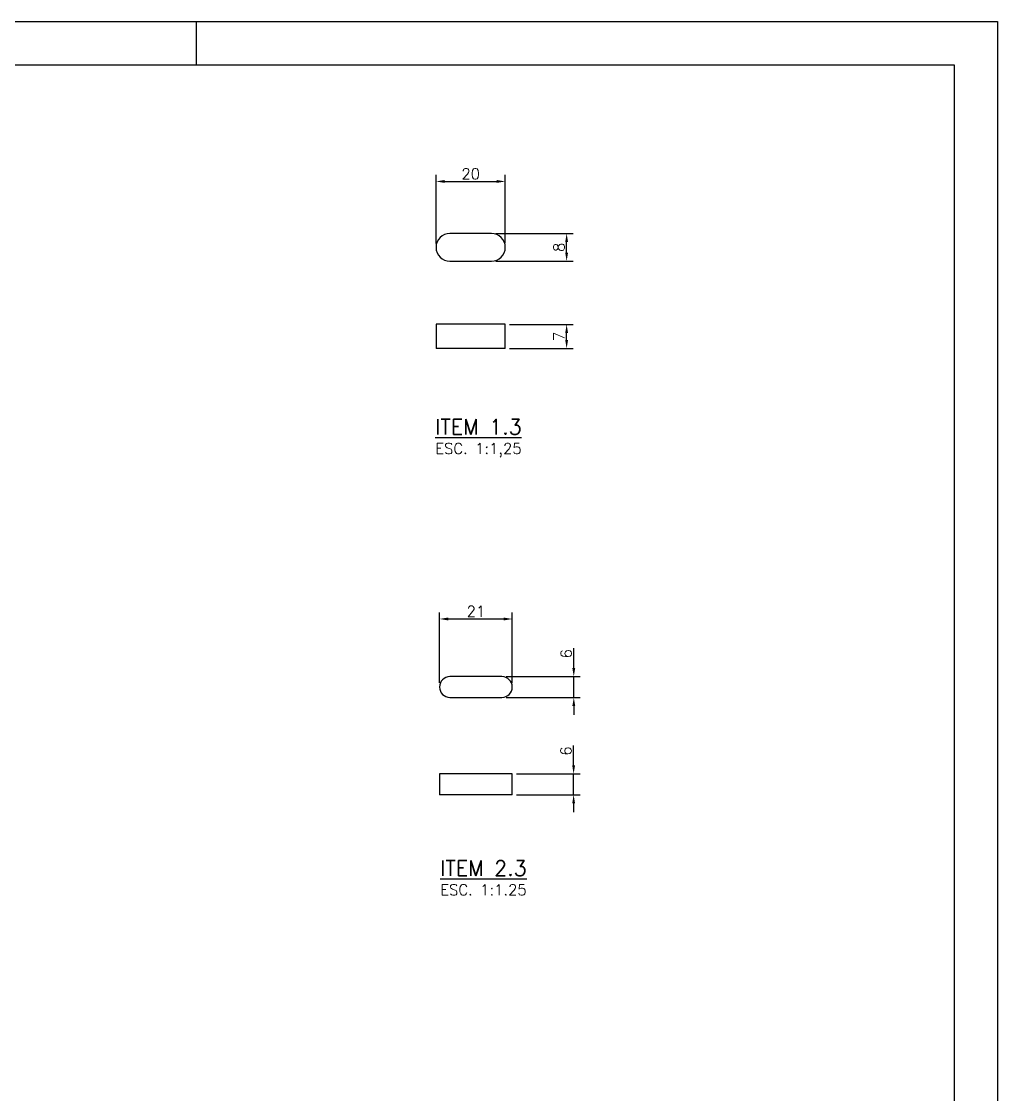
# Model space of a CAD drawing. Header units: metres. Extents: x 0 to 2102, y 0 to 1485.
# Drawn here: x 1539 to 2102, y 866 to 1485 of the extents above; entities that cross this region are included whole.
import ezdxf
from ezdxf.enums import TextEntityAlignment as Align

# ---------------------------------------------------------------- set-up
doc = ezdxf.new("R2010")
doc.units = ezdxf.units.M
doc.header["$LTSCALE"] = 2.5
for name, color, linetype in [('FRL2', 2, 'Continuous'), ('FRL6', 6, 'Continuous'), ('FRL7', 7, 'Continuous'), ('FRR120', 5, 'Continuous'), ('FRR140', 5, 'Continuous'), ('FRR175', 1, 'Continuous'), ('FRR80', 3, 'Continuous'), ('GSB', 7, 'Continuous'), ('SDM', 7, 'Continuous'), ('SL4', 4, 'Continuous')]:
    doc.layers.add(name, color=color, linetype=linetype)
doc.styles.add('R100', font='simplex.shx', dxfattribs={"height": 2.5})
doc.styles.add('R120', font='simplex.shx', dxfattribs={"height": 3})
doc.styles.add('R140', font='simplex.shx', dxfattribs={"height": 3.5})
doc.styles.add('R80', font='simplex.shx', dxfattribs={"height": 2})
doc.styles.add('ROMANS', font='ROMANS.SHX')
doc.dimstyles.new('2.5___1-1.25', dxfattribs={"dimscale": 2.5, "dimtxt": 2.5, "dimasz": 2, "dimexe": 1.5, "dimexo": 1, "dimgap": 0.5, "dimtad": 1, "dimlfac": 0.5, "dimzin": 12, "dimtxsty": 'ROMANS', "dimcen": 0, "dimclrd": 256, "dimclre": 256, "dimclrt": 3, "dimazin": 3, "dimtfac": 1, "dimtmove": 0, "dimatfit": 0, "dimfxl": 1, "dimlwd": -1, "dimlwe": -1, "dimarcsym": 0})

# ---------------------------------------------------------------- blocks, each defined once
blk = doc.blocks.new('A1')
at = {"layer": 'FRL2'}
blk.add_line((656, 594), (656, 584), dxfattribs=at)
at = {"layer": 'FRL6', "linetype": 'Continuous'}
for p, q in [((25, 584), (831, 584)), ((831, 584), (831, 10))]:
    blk.add_line(p, q, dxfattribs=at)
at = {"layer": 'FRL7', "linetype": 'Continuous'}
for p, q in [((0, 594), (841, 594)), ((841, 594), (841, 0))]:
    blk.add_line(p, q, dxfattribs=at)
at = {"layer": 'FRR120', "style": 'R120'}
for tag, p in [('FASE_DO_PROJETO', (659, 46.29)), ('ÁREA_E/OU_SUBÁREA', (659, 40.79)), ('TÍTULO_DO_DESENHO', (659, 35.29)), ('SUBTÍTULO_1_DO_DESENHO', (659, 29.79)), ('SUBTÍTULO_2_DO_DESENHO', (659, 24.29))]:
    blk.add_attdef(tag, p, '', height=3, dxfattribs=at)
at = {"layer": 'FRR140', "style": 'R140', "width": 0.91}
for tag, p in [('ESCALA', (671, 14.35)), ('REVISÃO', (823.5, 14.68))]:
    blk.add_attdef(tag, text='', height=3.5, dxfattribs=at).set_placement(p, align=Align.MIDDLE)
for tag, p in [('NÚMERO_DA_CONTRATADA', (687.72, 12.6)), ('NUMERO_VALE', (752.89, 12.6))]:
    blk.add_attdef(tag, p, '', height=3.5, dxfattribs=at)
at = {"layer": 'FRR175', "style": 'R120'}
for tag, p in [('CLASSIFICAÇÃO', (811.83, 67.73)), ('PROJETO', (716.31, 53.59)), ('N_PROJ_SE', (793.5, 53.59)), ('N_CONTRATO', (796.97, 47.3))]:
    blk.add_attdef(tag, text='', height=3, dxfattribs=at).set_placement(p, align=Align.MIDDLE_CENTER)
at = {"layer": 'FRR80', "style": 'R80'}
for tag, p in [('8A_REV', (476, 77.07)), ('EMIS.', (486, 77.07)), ('PROJ.', (585, 77.07)), ('DES.', (597, 77.07)), ('VER.', (609, 77.07)), ('APR.', (621, 77.07)), ('AUT.', (633.01, 77.07)), ('7A_REV', (476, 71.37)), ('EMIS.', (486, 71.37)), ('PROJ.', (585, 71.37)), ('DES.', (597, 71.37)), ('VER.', (609, 71.37)), ('APR.', (621, 71.37)), ('AUT.', (633.01, 71.37)), ('6A_REV', (476, 65.67)), ('EMIS.', (486, 65.67)), ('PROJ.', (585, 65.67)), ('DES.', (597, 65.67)), ('VER.', (609, 65.67)), ('APR.', (621, 65.67)), ('AUT.', (633.01, 65.67)), ('5A_REV', (476, 59.97)), ('EMIS.', (486, 59.97)), ('PROJ.', (585, 59.97)), ('DES.', (597, 59.97)), ('VER.', (609, 59.97)), ('APR.', (621, 59.97)), ('AUT.', (633.01, 59.97)), ('4A_REV', (476, 54.27)), ('EMIS.', (486, 54.27)), ('PROJ.', (585, 54.27)), ('DES.', (597, 54.27)), ('VER.', (609, 54.27)), ('APR.', (621, 54.27)), ('AUT.', (633.01, 54.27)), ('3A_REV', (476, 48.57)), ('EMIS.', (486, 48.57)), ('PROJ.', (585, 48.57)), ('DES.', (597, 48.57)), ('VER.', (609, 48.57)), ('APR.', (621, 48.57)), ('AUT.', (633.01, 48.57)), ('2A_REV', (476, 42.87)), ('EMIS.', (486, 42.87)), ('PROJ.', (585, 42.87)), ('DES.', (597, 42.87)), ('VER.', (609, 42.87)), ('APR.', (621, 42.87)), ('AUT.', (633.01, 42.87)), ('1a_REV', (476, 37.17)), ('EMIS.', (486, 37.17)), ('PROJ.', (585, 37.17)), ('DES.', (597, 37.17)), ('VER.', (609, 37.17)), ('APR.', (621, 37.17)), ('AUT.', (633.01, 37.17))]:
    blk.add_attdef(tag, text='', height=2, dxfattribs=at).set_placement(p, align=Align.MIDDLE)
for p in [(492.61, 76.08), (492.61, 70.38), (492.61, 64.68), (492.61, 58.98), (492.61, 53.28), (492.61, 47.58), (492.61, 41.88), (492.61, 36.18)]:
    blk.add_attdef('DESCRIÇÃO_DA_REVISÃO', p, '', height=2, dxfattribs=at)
at = {"layer": 'FRR80', "style": 'R80', "width": 0.85}
for p in [(648, 77.07), (648, 71.37), (648, 65.67), (648, 59.97), (648, 54.27), (648, 48.57), (648, 42.87), (648, 37.17)]:
    blk.add_attdef('DATA', text='', height=2, dxfattribs=at).set_placement(p, align=Align.MIDDLE)
blk = doc.blocks.new('*D120')
at = {"layer": 'Defpoints', "color": 0, "transparency": 16777216}
for p in [(1818.47, 1392.71), (1778.47, 1354.38), (1818.47, 1354.71)]:
    blk.add_point(p, dxfattribs=at)
at = {"layer": 'SDM', "transparency": 16777216}
for p, q in [((1778.47, 1356.88), (1778.47, 1396.46)), ((1818.47, 1357.21), (1818.47, 1396.46)), ((1783.47, 1392.71), (1813.47, 1392.71))]:
    blk.add_line(p, q, dxfattribs=at)
for points in [[(1783.47, 1393.55), (1783.47, 1391.88), (1778.47, 1392.71)], [(1813.47, 1393.55), (1813.47, 1391.88), (1818.47, 1392.71)]]:
    blk.add_solid(points, dxfattribs=at)
at = {"layer": 'SDM', "color": 3, "transparency": 16777216, "insert": (1798.47, 1397.09), "char_height": 6.25, "attachment_point": 5, "style": 'ROMANS'}
blk.add_mtext('20', dxfattribs=at)
blk = doc.blocks.new('*D121')
at = {"layer": 'Defpoints', "color": 0, "transparency": 16777216}
for p in [(1810.47, 1362.71), (1853.85, 1362.71), (1810.47, 1346.71)]:
    blk.add_point(p, dxfattribs=at)
at = {"layer": 'SDM', "transparency": 16777216}
for p, q in [((1812.97, 1362.71), (1857.6, 1362.71)), ((1853.85, 1351.71), (1853.85, 1357.71)), ((1812.97, 1346.71), (1857.6, 1346.71))]:
    blk.add_line(p, q, dxfattribs=at)
for points in [[(1853.02, 1357.71), (1854.68, 1357.71), (1853.85, 1362.71)], [(1853.02, 1351.71), (1854.68, 1351.71), (1853.85, 1346.71)]]:
    blk.add_solid(points, dxfattribs=at)
at = {"layer": 'SDM', "color": 3, "transparency": 16777216, "insert": (1849.48, 1354.71), "char_height": 6.25, "attachment_point": 5, "rotation": 90, "style": 'ROMANS'}
blk.add_mtext('8', dxfattribs=at)
blk = doc.blocks.new('*D122')
at = {"layer": 'Defpoints', "color": 0, "transparency": 16777216}
for p in [(1818.47, 1310.27), (1853.85, 1310.27), (1818.47, 1296.27)]:
    blk.add_point(p, dxfattribs=at)
at = {"layer": 'SDM', "transparency": 16777216}
for p, q in [((1820.97, 1310.27), (1857.6, 1310.27)), ((1853.85, 1301.27), (1853.85, 1305.27)), ((1820.97, 1296.27), (1857.6, 1296.27))]:
    blk.add_line(p, q, dxfattribs=at)
for points in [[(1853.02, 1305.27), (1854.68, 1305.27), (1853.85, 1310.27)], [(1853.02, 1301.27), (1854.68, 1301.27), (1853.85, 1296.27)]]:
    blk.add_solid(points, dxfattribs=at)
at = {"layer": 'SDM', "color": 3, "transparency": 16777216, "insert": (1849.48, 1303.27), "char_height": 6.25, "attachment_point": 5, "rotation": 90, "style": 'ROMANS'}
blk.add_mtext('7', dxfattribs=at)
blk = doc.blocks.new('*D124')
at = {"layer": 'Defpoints', "color": 0, "transparency": 16777216}
for p in [(1822.49, 1140.28), (1780.49, 1101.03), (1822.49, 1101.03)]:
    blk.add_point(p, dxfattribs=at)
at = {"layer": 'SDM', "transparency": 16777216}
for p, q in [((1780.49, 1103.53), (1780.49, 1144.03)), ((1785.49, 1140.28), (1817.49, 1140.28)), ((1822.49, 1103.53), (1822.49, 1144.03))]:
    blk.add_line(p, q, dxfattribs=at)
for points in [[(1785.49, 1141.12), (1785.49, 1139.45), (1780.49, 1140.28)], [(1817.49, 1141.12), (1817.49, 1139.45), (1822.49, 1140.28)]]:
    blk.add_solid(points, dxfattribs=at)
at = {"layer": 'SDM', "color": 3, "transparency": 16777216, "insert": (1801.49, 1144.66), "char_height": 6.25, "attachment_point": 5, "style": 'ROMANS'}
blk.add_mtext('21', dxfattribs=at)
blk = doc.blocks.new('*D123')
at = {"layer": 'Defpoints', "color": 0, "transparency": 16777216}
for p in [(1816.49, 1107.03), (1857.98, 1107.03), (1816.49, 1095.03)]:
    blk.add_point(p, dxfattribs=at)
at = {"layer": 'SDM', "transparency": 16777216}
for p, q in [((1857.98, 1112.03), (1857.98, 1123.4)), ((1818.99, 1107.03), (1861.73, 1107.03)), ((1857.98, 1095.03), (1857.98, 1107.03)), ((1818.99, 1095.03), (1861.73, 1095.03)), ((1857.98, 1090.03), (1857.98, 1085.03))]:
    blk.add_line(p, q, dxfattribs=at)
for points in [[(1857.14, 1112.03), (1858.81, 1112.03), (1857.98, 1107.03)], [(1857.14, 1090.03), (1858.81, 1090.03), (1857.98, 1095.03)]]:
    blk.add_solid(points, dxfattribs=at)
at = {"layer": 'SDM', "color": 3, "transparency": 16777216, "insert": (1853.6, 1120.22), "char_height": 6.25, "attachment_point": 5, "rotation": 90, "style": 'ROMANS'}
blk.add_mtext('6', dxfattribs=at)
blk = doc.blocks.new('*D125')
at = {"layer": 'Defpoints', "color": 0, "transparency": 16777216}
for p in [(1822.49, 1050.89), (1857.88, 1050.89), (1822.49, 1038.89)]:
    blk.add_point(p, dxfattribs=at)
at = {"layer": 'SDM', "transparency": 16777216}
for p, q in [((1857.88, 1055.89), (1857.88, 1067.26)), ((1824.99, 1050.89), (1861.63, 1050.89)), ((1857.88, 1038.89), (1857.88, 1050.89)), ((1824.99, 1038.89), (1861.63, 1038.89)), ((1857.88, 1033.89), (1857.88, 1028.89))]:
    blk.add_line(p, q, dxfattribs=at)
for points in [[(1857.05, 1055.89), (1858.71, 1055.89), (1857.88, 1050.89)], [(1857.05, 1033.89), (1858.71, 1033.89), (1857.88, 1038.89)]]:
    blk.add_solid(points, dxfattribs=at)
at = {"layer": 'SDM', "color": 3, "transparency": 16777216, "insert": (1853.5, 1064.08), "char_height": 6.25, "attachment_point": 5, "rotation": 90, "style": 'ROMANS'}
blk.add_mtext('6', dxfattribs=at)
blk = doc.blocks.new('CORTE')
at = {"layer": 'GSB', "color": 4, "style": 'R140'}
blk.add_attdef('%%UCORTE', text='', height=3.5, dxfattribs=at).set_placement((-0.25, 2.38), align=Align.MIDDLE_CENTER)
at = {"layer": 'GSB', "color": 3, "style": 'R100'}
blk.add_attdef('ESC.', text='', height=2.5, dxfattribs=at).set_placement((-0.25, -2.62), align=Align.MIDDLE_CENTER)

msp = doc.modelspace()

# ---------------------------------------------------------------- linework, layer by layer
at = {"layer": 'SL4'}
for p, q in [((1810.467, 1362.711), (1786.467, 1362.711)), ((1786.467, 1346.711), (1810.467, 1346.711)), ((1778.467, 1310.274), (1778.467, 1296.274)), ((1786.467, 1310.274), (1778.467, 1310.274)), ((1810.467, 1310.274), (1786.467, 1310.274)), ((1818.467, 1310.274), (1810.467, 1310.274)), ((1818.467, 1296.274), (1818.467, 1310.274)), ((1786.467, 1296.274), (1778.467, 1296.274)), ((1810.467, 1296.274), (1786.467, 1296.274)), ((1818.467, 1296.274), (1810.467, 1296.274)), ((1816.495, 1107.032), (1786.495, 1107.032)), ((1786.495, 1095.032), (1816.495, 1095.032)), ((1780.495, 1050.894), (1780.495, 1038.894)), ((1786.495, 1050.894), (1780.495, 1050.894)), ((1816.495, 1050.894), (1786.495, 1050.894)), ((1822.495, 1050.894), (1816.495, 1050.894)), ((1822.495, 1038.894), (1822.495, 1050.894)), ((1786.495, 1038.894), (1780.495, 1038.894)), ((1816.495, 1038.894), (1786.495, 1038.894)), ((1822.495, 1038.894), (1816.495, 1038.894))]:
    msp.add_line(p, q, dxfattribs=at)
for centre, radius, start, end in [((1786.467, 1354.711), 8, 90, 270), ((1810.467, 1354.711), 8, 270, 90), ((1786.495, 1101.032), 6, 90, 270), ((1816.495, 1101.032), 6, 270, 90)]:
    msp.add_arc(centre, radius, start, end, dxfattribs=at)

# ---------------------------------------------------------------- block references
at = {"xscale": 2.5, "yscale": 2.5, "zscale": 2.5}
msp.add_blockref('A1', (0, 0), dxfattribs=at)
at = {"layer": 'GSB', "xscale": 2.5, "yscale": 2.5, "zscale": 2.5}
for p, values in [((1803.565, 1245.18), {'%%UCORTE': '%%uITEM 1.3', 'ESC.': 'ESC. 1:1,25'}), ((1806.474, 990.587), {'%%UCORTE': '%%uITEM 2.3', 'ESC.': 'ESC. 1:1.25'})]:
    msp.add_blockref('CORTE', p, dxfattribs=at).add_auto_attribs(values)

# ---------------------------------------------------------------- dimensions: what is measured, and where the dimension line sits
at = {"layer": 'SDM'}
for base, p1, p2, picture, middle in [((1818.467, 1392.715), (1778.474, 1354.377), (1818.467, 1354.711), '*D120', (1798.47, 1397.09)), ((1822.495, 1140.283), (1780.495, 1101.032), (1822.495, 1101.032), '*D124', (1801.495, 1144.658))]:
    dim = msp.add_linear_dim(base=base, p1=p1, p2=p2, dimstyle='2.5___1-1.25', dxfattribs=at)
    dim.commit()
    dim.dimension.update_dxf_attribs({"geometry": picture, "text_midpoint": middle})
for base, p1, p2, picture, middle in [((1853.851, 1362.711), (1810.467, 1346.711), (1810.467, 1362.711), '*D121', (1849.476, 1354.711)), ((1853.851, 1310.274), (1818.467, 1296.274), (1818.467, 1310.274), '*D122', (1849.476, 1303.274)), ((1857.977, 1107.032), (1816.495, 1095.032), (1816.495, 1107.032), '*D123', (1853.602, 1120.216)), ((1857.879, 1050.894), (1822.495, 1038.894), (1822.495, 1050.894), '*D125', (1853.504, 1064.079))]:
    dim = msp.add_linear_dim(base=base, p1=p1, p2=p2, angle=90, dimstyle='2.5___1-1.25', dxfattribs=at)
    dim.commit()
    dim.dimension.update_dxf_attribs({"geometry": picture, "text_midpoint": middle})

doc.saveas('drawing.dxf')
